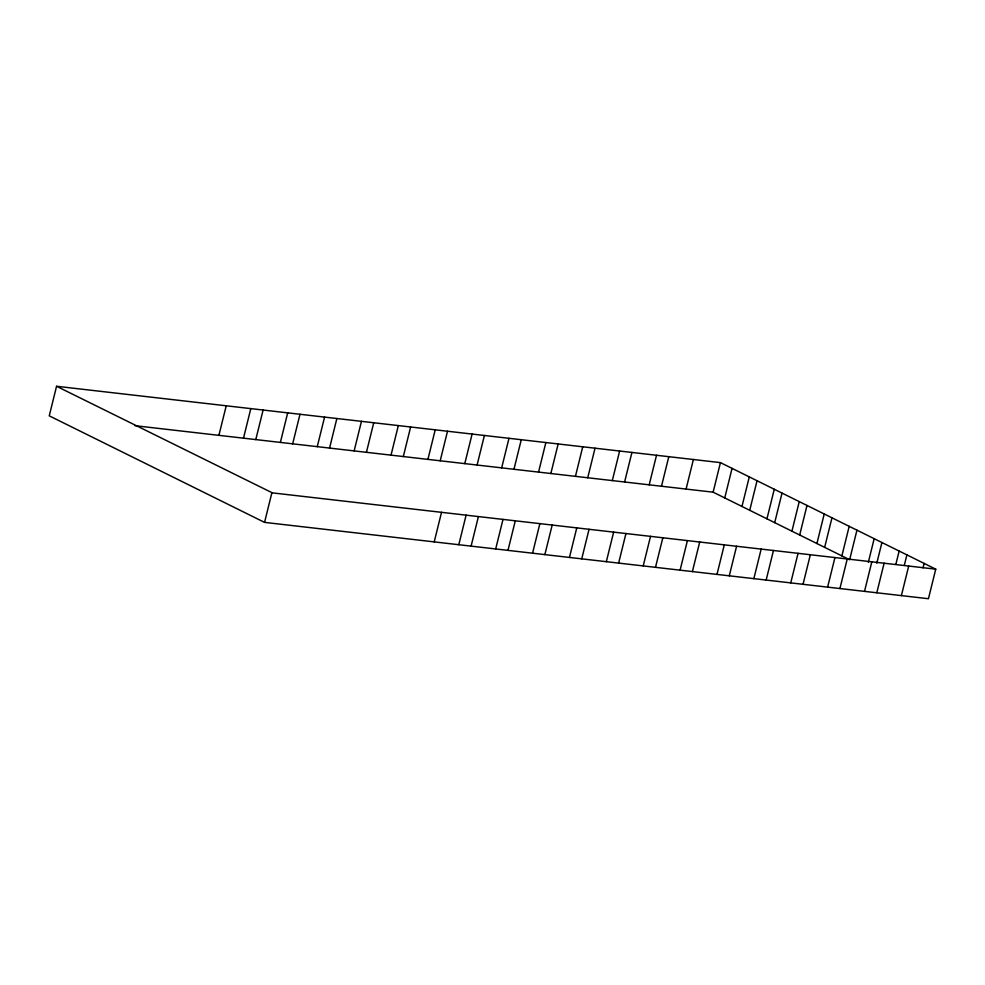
<?xml version="1.0" encoding="UTF-8"?>
<svg xmlns="http://www.w3.org/2000/svg" width="985" height="985" viewBox="0 0 985 985"><rect width="100%" height="100%" fill="white"/><g stroke="black" fill="none" stroke-linecap="round" stroke-linejoin="round"><path stroke-width="1.48" d="M56.564 386.28L49.25 415.842L264.559 522.382L928.436 598.72L935.75 569.158L720.441 462.618L56.564 386.28L272.365 492.869M218.904 435.345L226.23 405.783M243.492 438.177L250.818 408.615M255.792 439.593L263.106 410.031M280.38 442.425L287.694 412.85M264.559 522.382L271.872 492.82L935.75 569.158M292.668 443.829L299.994 414.266M317.256 446.661L324.582 417.098M329.556 448.077L336.87 418.514M354.144 450.896L361.458 421.334M366.432 452.312L373.746 422.75M391.02 455.144L398.334 425.582M403.321 456.56L410.634 426.985M427.909 459.379L435.222 429.817M440.196 460.795L447.51 431.233M434.213 541.898L441.526 512.323M464.785 463.627L472.098 434.065M477.085 465.043L484.398 435.469M458.801 544.717L466.114 515.155M471.101 546.133L478.414 516.571M501.673 467.863L508.986 438.3M513.961 469.279L521.274 439.716M495.689 548.965L503.003 519.39M507.977 550.381L515.29 520.806M538.549 472.111L545.862 442.536M550.849 473.526L558.163 443.952M532.565 553.201L539.879 523.638M544.865 554.617L552.179 525.054M575.437 476.346L582.751 446.784M587.725 477.762L595.038 448.2M569.453 557.448L576.767 527.874M581.741 558.852L589.055 529.29M612.313 480.594L619.627 451.019M624.613 481.997L631.927 452.435M606.329 561.684L613.643 532.122M618.629 563.1L625.943 533.538M649.201 484.829L656.515 455.267M661.489 486.245L668.803 456.683M643.217 565.932L650.531 536.357M655.505 567.335L662.819 537.773M686.077 489.077L693.391 459.502M680.093 570.167L687.407 540.605M692.393 571.583L699.707 542.009M856.95 530.164L849.636 559.726L713.128 492.18L720.441 462.618M724.751 497.93L732.064 468.367M716.981 574.403L724.295 544.84M741.976 506.462L749.289 476.888M729.269 575.819L736.583 546.256M749.733 510.292L757.046 480.729M766.958 518.812L774.272 489.25M753.857 578.651L761.171 549.088M774.702 522.653L782.016 493.091M766.158 580.067L773.471 550.492M791.928 531.174L799.241 501.611M799.685 535.015L806.998 505.44M790.746 582.886L798.059 553.324M803.034 584.302L810.347 554.74M816.91 543.535L824.223 513.973M824.654 547.365L831.968 517.802M827.622 587.134L834.935 557.559M841.88 555.897L849.193 526.322M839.922 588.55L847.235 558.975M868.314 562.337L874.175 538.684M864.51 591.369L871.823 561.807M876.798 563.223L881.92 542.526M876.798 592.785L884.111 563.223M895.857 564.356L899.145 551.046M904.341 565.23L906.902 554.875M901.386 595.617L908.699 566.043M923.031 567.84L924.127 563.408M134.846 425.68L713.128 492.18"/></g></svg>
